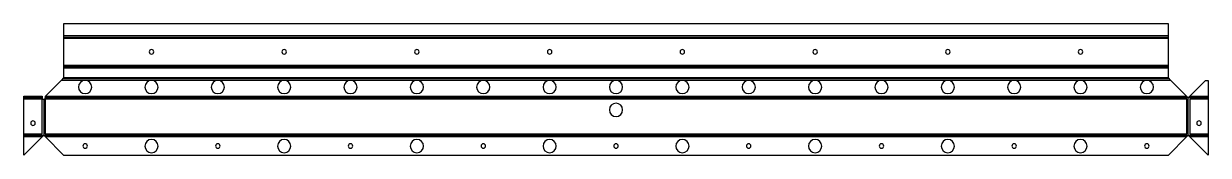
# Model space of a CAD drawing. Header units: millimetres. Extents: x -30 to 862, y 0 to 99.
import ezdxf

# ---------------------------------------------------------------- set-up
doc = ezdxf.new("R2010")
doc.units = ezdxf.units.MM

msp = doc.modelspace()

# ---------------------------------------------------------------- linework, layer by layer
at = {"layer": 'BEND'}
for p, q in [((0, 89.18), (831.86, 89.18)), ((0, 66.92), (831.86, 66.92)), ((832.86, 57.65), (-1, 57.65)), ((-16.37, 43.39), (-30.33, 43.39)), ((-15.2, 42.26), (-15.2, 14.79)), ((847.06, 43.39), (-14.04, 43.39)), ((847.06, 14.79), (847.06, 43.74)), ((862.19, 43.39), (847.06, 43.39)), ((-30.33, 15.13), (-15.2, 15.13)), ((-15.2, 15.13), (847.06, 15.13)), ((847.06, 15.13), (862.19, 15.13))]:
    msp.add_line(p, q, dxfattribs=at)
at = {"layer": 'BEND_EXTENT'}
for p, q in [((0, 90.31), (831.86, 90.31)), ((831.86, 88.05), (0, 88.05)), ((0, 68.05), (831.86, 68.05)), ((831.86, 65.79), (0, 65.79)), ((15.93, 56.52), (-2, 56.52)), ((0, 58.79), (831.86, 58.79)), ((65.93, 56.52), (15.93, 56.52)), ((115.93, 56.52), (65.93, 56.52)), ((165.93, 56.52), (115.93, 56.52)), ((215.93, 56.52), (165.93, 56.52)), ((265.93, 56.52), (215.93, 56.52)), ((315.93, 56.52), (265.93, 56.52)), ((365.93, 56.52), (315.93, 56.52)), ((415.93, 56.52), (365.93, 56.52)), ((465.93, 56.52), (415.93, 56.52)), ((515.93, 56.52), (465.93, 56.52)), ((565.93, 56.52), (515.93, 56.52)), ((615.93, 56.52), (565.93, 56.52)), ((665.93, 56.52), (615.93, 56.52)), ((715.93, 56.52), (665.93, 56.52)), ((765.93, 56.52), (715.93, 56.52)), ((815.93, 56.52), (765.93, 56.52)), ((833.86, 56.52), (815.93, 56.52)), ((-16.33, 42.26), (-30.33, 42.26)), ((-16.33, 16.26), (-16.33, 42.26)), ((-14, 44.52), (845.86, 44.52)), ((848.19, 42.26), (848.19, 16.26)), ((862.19, 42.26), (848.19, 42.26)), ((848.26, 44.52), (862.19, 44.52)), ((-30.33, 16.26), (-16.33, 16.26)), ((-16.4, 14), (-30.33, 14)), ((845.86, 14), (-14, 14)), ((848.19, 16.26), (862.19, 16.26)), ((862.19, 14), (848.26, 14))]:
    msp.add_line(p, q, dxfattribs=at)
msp.add_lwpolyline([(-14.07, 16.26), (845.93, 16.26), (845.93, 42.26), (-14.07, 42.26)], close=True, dxfattribs=at)
at = {"layer": 'INTERIOR_PROFILES', "extrusion": (0, 0, -1)}
for centre, radius in [((-65.93, 78.05), 1.7), ((-165.93, 78.05), 1.7), ((-265.93, 78.05), 1.7), ((-365.93, 78.05), 1.7), ((-465.93, 78.05), 1.7), ((-565.93, 78.05), 1.7), ((-665.93, 78.05), 1.7), ((-765.93, 78.05), 1.7), ((-15.93, 51.52), 5), ((-65.93, 51.52), 5), ((-115.93, 51.52), 5), ((-165.93, 51.52), 5), ((-215.93, 51.52), 5), ((-265.93, 51.52), 5), ((-315.93, 51.52), 5), ((-365.93, 51.52), 5), ((-415.93, 51.52), 5), ((-465.93, 51.52), 5), ((-515.93, 51.52), 5), ((-565.93, 51.52), 5), ((-615.93, 51.52), 5), ((-665.93, 51.52), 5), ((-715.93, 51.52), 5), ((-765.93, 51.52), 5), ((-815.93, 51.52), 5), ((-415.93, 34.26), 5), ((23.33, 24.26), 1.7), ((-855.19, 24.26), 1.7), ((-65.93, 7), 5), ((-165.93, 7), 5), ((-265.93, 7), 5), ((-365.93, 7), 5), ((-465.93, 7), 5), ((-565.93, 7), 5), ((-665.93, 7), 5), ((-765.93, 7), 5), ((-15.93, 7), 1.7), ((-115.93, 7), 1.7), ((-215.93, 7), 1.7), ((-315.93, 7), 1.7), ((-415.93, 7), 1.7), ((-515.93, 7), 1.7), ((-615.93, 7), 1.7), ((-715.93, 7), 1.7), ((-815.93, 7), 1.7)]:
    msp.add_circle(centre, radius, dxfattribs=at)
at = {"layer": 'OUTER_PROFILES'}
msp.add_lwpolyline([(847.77, 44.03), (860.19, 56.45), (862.19, 56.45), (862.19, 0.07), (847.77, 14.49, 0.414214), (846.35, 14.49), (831.86, 0), (0, 0), (-14.49, 14.49, 0.414214), (-15.91, 14.49), (-30.33, 0.07), (-30.33, 44.52), (-16.4, 44.52), (-16.33, 42.26), (-14.07, 42.26), (-14, 44.52), (-2, 56.52), (0, 58.79), (0, 99.31), (831.86, 99.31), (831.86, 58.79), (833.86, 56.52), (846.35, 44.03, 0.414214)], format="xyb", close=True, dxfattribs=at)

doc.saveas('drawing.dxf')
